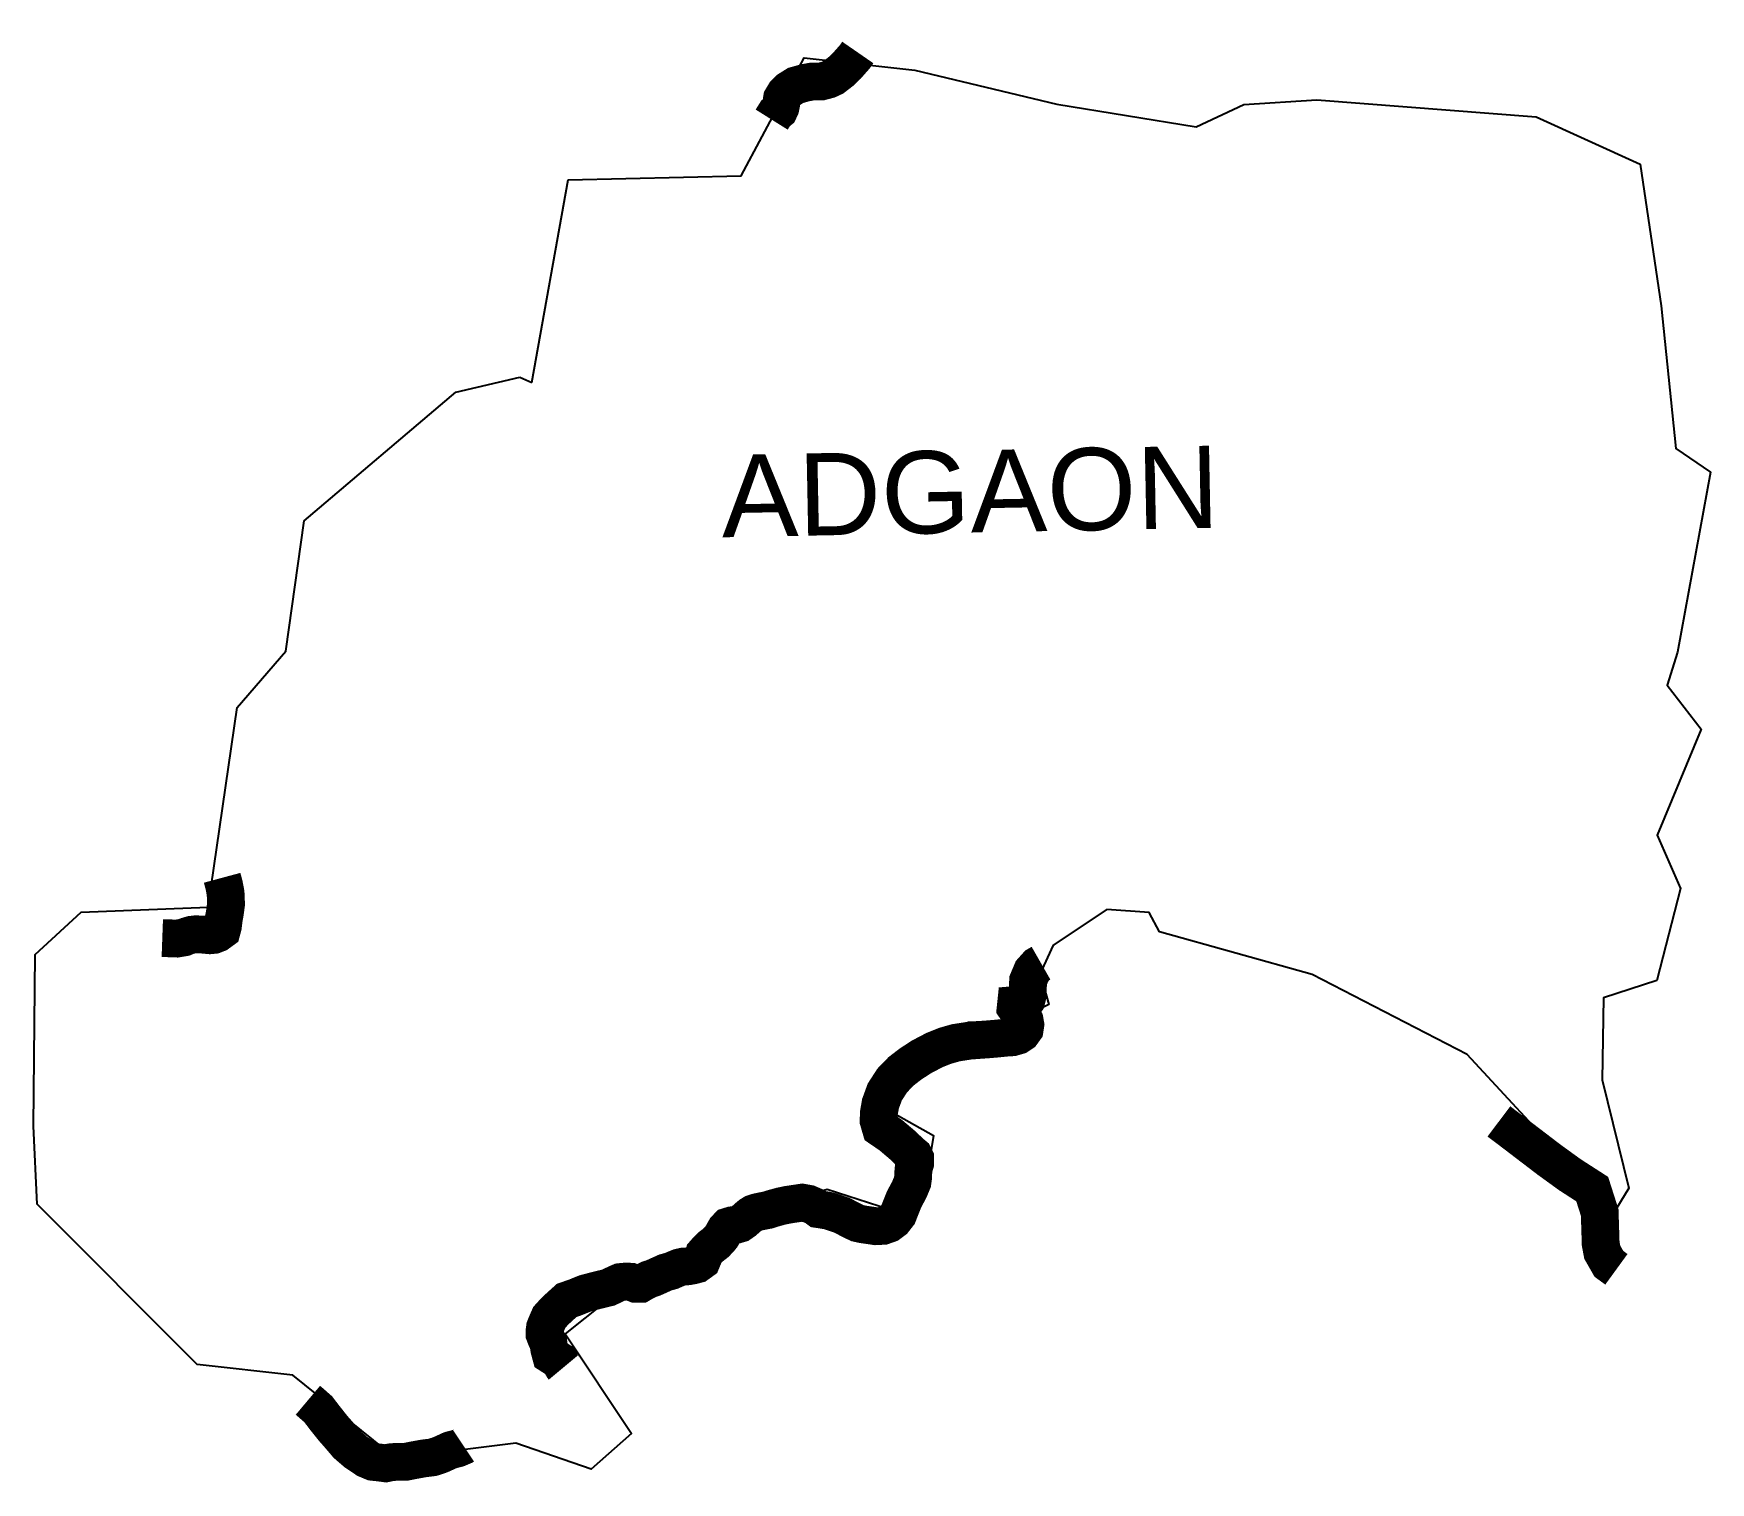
# Model space of a CAD drawing. Header units: metres. Extents: x 274747 to 283510, y 2015431 to 2074814.
# Drawn here: x 281293 to 283510, y 2015431 to 2017348 of the extents above; entities outside this region: 2.
import ezdxf

# ---------------------------------------------------------------- set-up
doc = ezdxf.new("R2010")
doc.units = ezdxf.units.M
doc.header["$MEASUREMENT"] = 0
for name, color, linetype in [('NATURALLY PROTECTED', 3, 'Continuous'), ('village', 3, 'Continuous'), ('VILLAGE NAME', 250, 'Continuous')]:
    doc.layers.add(name, color=color, linetype=linetype)
doc.styles.get("Standard").update_dxf_attribs({"font": 'arial.ttf'})

msp = doc.modelspace()

# ---------------------------------------------------------------- linework, layer by layer
at = {"layer": 'NATURALLY PROTECTED', "color": 116, "true_color": 0x136734, "const_width": 50, "flags": 128}
for points in [[(274963.1, 2074788.5), (274961, 2074773.3), (274948.2, 2074695.2), (274940.5, 2074656.4), (274929.1, 2074613.7), (274923.8, 2074593.2), (274920.5, 2074578.9), (274916.9, 2074566), (274912.1, 2074547.9), (274908.9, 2074533.5), (274906.4, 2074522.6), (274901.8, 2074509.1), (274895.3, 2074483.2), (274884.1, 2074449.4), (274875, 2074420.6), (274862.6, 2074378.1), (274851.2, 2074342.2), (274850.4, 2074339.1)], [(274794.2, 2074199.6), (274788.1, 2074182.7), (274779.8, 2074162.3), (274773.5, 2074148.3), (274772.1, 2074145.1)], [(282382.9, 2017322.5), (282379.1, 2017317), (282368.9, 2017305.4), (282360.6, 2017297.4), (282350.6, 2017289.7), (282344, 2017286.6), (282334.9, 2017284.2), (282323.4, 2017284.2), (282313.7, 2017282.5), (282300.8, 2017278.9), (282291.9, 2017273.3), (282286.9, 2017268.5), (282282.7, 2017261.5), (282281.6, 2017254.5), (282280.7, 2017249.9), (282278.7, 2017245.6), (282274.2, 2017242), (282269, 2017233.7)], [(281542.3, 2016231), (281544.8, 2016221.7), (281546.9, 2016210.7), (281547.5, 2016196.3), (281545.9, 2016184.4), (281544.6, 2016177.4), (281543.3, 2016166.9), (281541.8, 2016161.4), (281536.3, 2016157.4), (281531.4, 2016155.5), (281526.1, 2016155), (281516, 2016155.9), (281507.8, 2016156.3), (281501.8, 2016155.6), (281496, 2016153.9), (281492, 2016152.2), (281482.5, 2016150.6), (281463.2, 2016151.3)], [(281993.5, 2015583.3), (281993, 2015583.9), (281988.5, 2015592.3), (281977.1, 2015599.6), (281974.9, 2015607.8), (281973.7, 2015616.2), (281970.9, 2015621.6), (281968.7, 2015627.3), (281968.7, 2015631.9), (281969.3, 2015636.2), (281970.7, 2015639.8), (281975, 2015649.7), (281982, 2015657.4), (281987.4, 2015662.5), (281998, 2015672.1), (282009.5, 2015676.1), (282022.6, 2015681.4), (282037, 2015685.2), (282053.1, 2015689.1), (282065.3, 2015694.9), (282068.6, 2015696.3), (282072.5, 2015696.7), (282077.6, 2015697.1), (282082.6, 2015696.7), (282088.9, 2015694.2), (282096, 2015694.2), (282099.4, 2015696.2), (282106.1, 2015699.7), (282112.2, 2015701.7), (282117.8, 2015704.2), (282128.4, 2015709), (282136.5, 2015711.2), (282141.6, 2015713.5), (282147.2, 2015715.7), (282152.2, 2015716.8), (282158.2, 2015717.2), (282164.8, 2015718.4), (282170.4, 2015719.9), (282176.5, 2015724.3), (282178.5, 2015729.1), (282179.7, 2015733.7), (282183.9, 2015738.5), (282189.2, 2015743.6), (282194.8, 2015747.9), (282199.7, 2015752.9), (282202.9, 2015756.9), (282205.9, 2015762.4), (282208.2, 2015766.4), (282211.6, 2015769.9), (282216.4, 2015771.4), (282221.9, 2015772.1), (282227.1, 2015773.6), (282232.5, 2015777.4), (282237.6, 2015781.9), (282241.3, 2015785), (282244.9, 2015787.2), (282250.6, 2015789), (282257.5, 2015790.4), (282264.4, 2015791.7), (282270.7, 2015793.8), (282281.4, 2015796.7), (282290.4, 2015798.6), (282302.1, 2015800.3), (282309.3, 2015801.4), (282317.6, 2015799.9), (282326.5, 2015796.1), (282330.8, 2015792.8), (282338.8, 2015791.6), (282344.3, 2015790.6), (282351.7, 2015788.2), (282362.1, 2015784.6), (282373.7, 2015778.5), (282382.4, 2015774.3), (282389.5, 2015772.7), (282398, 2015771.5), (282406.7, 2015770.2), (282416.4, 2015770.7), (282424, 2015773.4), (282430.3, 2015778.1), (282436.2, 2015785.7), (282439.7, 2015794.7), (282444, 2015805.5), (282450.9, 2015818.4), (282455.2, 2015828.7), (282456.2, 2015835.7), (282456.2, 2015840.4), (282456.8, 2015846.8), (282458.9, 2015854), (282458.9, 2015859.9), (282457, 2015863.7), (282452.9, 2015867.1), (282441.9, 2015877.6), (282426.6, 2015890.6), (282413.4, 2015899.6), (282410.5, 2015909.5), (282410.7, 2015919.4), (282412.9, 2015932.1), (282418.6, 2015947.7), (282428.5, 2015963), (282440.2, 2015975.1), (282452.5, 2015984.6), (282466.9, 2015994), (282484.2, 2016003.1), (282498.2, 2016008.7), (282512.5, 2016012.8), (282530.7, 2016015.6), (282544.4, 2016016.6), (282555.7, 2016017.4), (282567.5, 2016018.4), (282580.2, 2016019.7), (282587.3, 2016020.1), (282594.9, 2016022.3), (282599.7, 2016025.5), (282603.6, 2016030.9), (282604.5, 2016036.7), (282603.6, 2016041.8), (282599.4, 2016048.6), (282595, 2016054.1), (282591.7, 2016059), (282592.1, 2016062.8), (282601.8, 2016063.6), (282605.7, 2016068.8), (282607.6, 2016076.1), (282608.1, 2016095), (282613.3, 2016107.4), (282620.3, 2016115.2), (282625.2, 2016118)], [(283230.7, 2015908.8), (283242.8, 2015899.7), (283297, 2015858.3), (283324.6, 2015838.3), (283354.1, 2015819.3), (283364, 2015788.3), (283365.3, 2015747), (283367.4, 2015735.8), (283376.2, 2015720.4), (283386.1, 2015713.2)], [(281655.7, 2015540), (281660.1, 2015536.3), (281669.5, 2015528), (281677.4, 2015517.6), (281689.1, 2015502.9), (281697.3, 2015493.6), (281707.5, 2015481.6), (281719.3, 2015471.4), (281733, 2015462.2), (281741.6, 2015458.6), (281749.4, 2015457.8), (281758.6, 2015456.6), (281765.2, 2015458), (281772.4, 2015458.6), (281784.8, 2015458.6), (281795.5, 2015460.7), (281808.7, 2015463.1), (281820.4, 2015464.5), (281828.9, 2015467.2), (281833.9, 2015469.3), (281844.1, 2015474), (281853.9, 2015476.5), (281861.2, 2015479.6), (281861.5, 2015479.8)]]:
    msp.add_lwpolyline(points, dxfattribs=at)
at = {"layer": 'village'}
msp.add_lwpolyline([(281936.2, 2016893.2), (281951.8, 2016886.2)], dxfattribs=at)
at = {"layer": 'village', "color": 3, "true_color": 0x00ff00}
for points in [[(281951.8, 2016886.2, 0), (281999.9, 2017153.9, 0), (282228.8, 2017159.3, 0), (282311.9, 2017315.3, 0), (282458.2, 2017299.2, 0), (282646.3, 2017254.2, 0), (282830.4, 2017224.3, 0), (282893.4, 2017253.6, 0), (282989.8, 2017259.8, 0), (283280, 2017237.3, 0), (283417.6, 2017174.8, 0), (283445.2, 2016987.6, 0), (283464.9, 2016798.9, 0), (283510.5, 2016767.5, 0), (283466.9, 2016529.2, 0), (283453.3, 2016485.8, 0), (283498.2, 2016427.4, 0), (283439.8, 2016287.3, 0), (283470.9, 2016216.8, 0), (283439.5, 2016095.3, 0), (283369, 2016072.4, 0), (283367.3, 2015964, 0), (283402.6, 2015820.7, 0), (283369.6, 2015766.1, 0), (283373.8, 2015821.4, 0)], [(283373.8, 2015821.4, 0), (283324.8, 2015849.9, 0), (283188.8, 2015997.5, 0), (282983.8, 2016103.1, 0), (282781.7, 2016159.6, 0), (282768, 2016185.3, 0), (282712.4, 2016189.1, 0), (282641.3, 2016142, 0), (282624, 2016104.4, 0), (282635.7, 2016063.4, 0), (282593.3, 2016042.4, 0), (282528.4, 2016039.5, 0), (282485.5, 2015999.6, 0), (282456.9, 2016008.5, 0), (282409.9, 2015954.5, 0), (282418.8, 2015926.5, 0), (282483.2, 2015890.3, 0), (282474.5, 2015839.2, 0), (282424.4, 2015792.1, 0), (282342.4, 2015818.6, 0), (282270.2, 2015797.9, 0), (282207, 2015747.3, 0), (282073.8, 2015690, 0), (281996.1, 2015628, 0), (282083.8, 2015496.1, 0), (282030.2, 2015448.9, 0), (281930.6, 2015483.1, 0), (281771.9, 2015463.4, 0), (281635.7, 2015573, 0), (281509.5, 2015587.3, 0), (281297.8, 2015799.5, 0), (281292.9, 2015902.5, 0), (281295.2, 2016129.5, 0), (281355.9, 2016185.4, 0), (281523.9, 2016192.2, 0), (281562.1, 2016456, 0), (281626.5, 2016530.5, 0), (281650.6, 2016703, 0), (281851.5, 2016873.3, 0), (281936.2, 2016893.2, 0)]]:
    msp.add_polyline3d(points, dxfattribs=at)

# ---------------------------------------------------------------- texts
at = {"layer": 'VILLAGE NAME', "insert": (282201.5, 2016790), "char_height": 108.748, "attachment_point": 1, "rotation": 1.1028}
msp.add_mtext_dynamic_manual_height_columns('{\\fArial|b0|i0|c0|p34;ADGAON}', width=726.929, gutter_width=543.7, heights=[0], dxfattribs=at)

doc.saveas('drawing.dxf')
